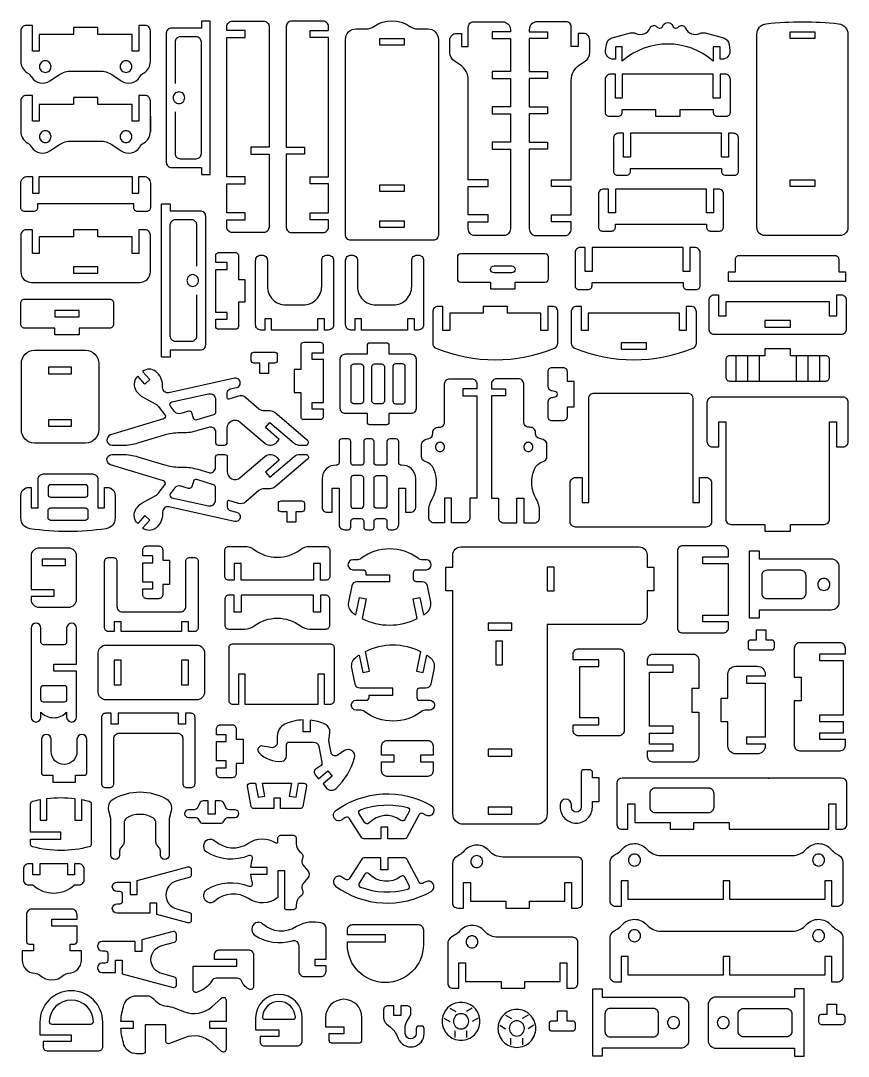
# Model space of a CAD drawing. Extents: x 414 to 1139, y -590 to 317.
import ezdxf

# ---------------------------------------------------------------- set-up
doc = ezdxf.new("R2010")
doc.units = 0
doc.header["$MEASUREMENT"] = 0
doc.layers.get('DEFPOINTS').update_dxf_attribs({"color": 1, "linetype": 'CONTINUOUS'})
doc.layers.add('KONTUR', color=20, linetype='CONTINUOUS')

msp = doc.modelspace()

# ---------------------------------------------------------------- linework, layer by layer
at = {"layer": 'DEFPOINTS'}
msp.add_lwpolyline([(423.18, 87.72), (518.16, 87.72, 0.414214), (527.39, 96.95), (527.39, 129.12, 0.414214), (522.78, 133.74), (517.32, 133.74), (517.32, 113.03), (511.32, 113.03), (511.32, 127.74), (481.33, 127.74), (481.33, 133.74), (460.01, 133.74), (460.01, 127.74), (430.01, 127.74), (430.01, 113.03), (424.01, 113.03), (424.01, 133.74), (418.56, 133.74, 0.414214), (413.94, 129.12), (413.94, 96.95, 0.414214)], format="xyb", close=True, dxfattribs=at)
at = {"layer": 'KONTUR'}
for points in [[(493.53, 269.77), (501.9, 264.2, 0.422185), (518.07, 267.67, -0.11659), (521.85, 271.39, 0.261966), (527.39, 281.25), (527.39, 308.21, 0.414214), (522.78, 312.82), (517.32, 312.82), (517.32, 290.26), (511.32, 290.26), (511.32, 304.97), (481.33, 304.97), (481.33, 310.97), (460.01, 310.97), (460.01, 304.97), (430.01, 304.97), (430.01, 290.26), (424.01, 290.26), (424.01, 312.82), (418.56, 312.82, 0.414214), (413.94, 308.21), (413.94, 281.25, 0.261966), (419.49, 271.39, -0.11659), (423.27, 267.67, 0.422185), (439.44, 264.2), (447.81, 269.77, -0.147995), (458.05, 272.87), (483.29, 272.87, -0.147995)], [(541.27, 305.93), (541.27, 193, 0.414214), (545.89, 188.38), (572.05, 188.38), (572.05, 182.38), (579.75, 182.38), (579.75, 316.55), (572.05, 316.55), (572.05, 310.55), (545.89, 310.55, 0.414214)], [(594.34, 180.09), (594.34, 302.26), (610.39, 302.26), (610.39, 308.26), (594.34, 308.26), (594.34, 311.97, -0.414214), (598.95, 316.59), (626.72, 316.59, -0.414214), (631.33, 311.97), (631.33, 206.19), (615.28, 206.19), (615.28, 200.19), (631.33, 200.19), (631.33, 136.05, -0.414214), (626.72, 131.44), (598.95, 131.44, -0.414214), (594.34, 136.05), (594.34, 142.56), (610.39, 142.56), (610.39, 148.56), (594.34, 148.56), (594.34, 174.09), (610.39, 174.09), (610.39, 180.09)], [(683.39, 180.09), (683.39, 302.26), (667.34, 302.26), (667.34, 308.26), (683.39, 308.26), (683.39, 311.97, 0.414214), (678.78, 316.59), (651.01, 316.59, 0.414214), (646.39, 311.97), (646.39, 206.19), (662.44, 206.19), (662.44, 200.19), (646.39, 200.19), (646.39, 136.05, 0.414214), (651.01, 131.44), (678.78, 131.44, 0.414214), (683.39, 136.05), (683.39, 142.56), (667.34, 142.56), (667.34, 148.56), (683.39, 148.56), (683.39, 174.09), (667.34, 174.09), (667.34, 180.09)], [(702.92, 124.67, -0.414214), (698.3, 129.28), (698.3, 300.59, -0.414214), (707.53, 309.82), (716.51, 309.82, 0.155074), (723.17, 311.93, -0.31779), (754.74, 311.93, 0.155074), (761.4, 309.82), (770.38, 309.82, -0.414214), (779.61, 300.59), (779.61, 129.28, -0.414214), (775, 124.67)], [(799.85, 305.83), (799.85, 294.48), (805.85, 294.48), (805.85, 311.43, -0.414214), (810.46, 316.04), (835.74, 316.04, -0.414214), (842.66, 309.12), (842.66, 307.25), (826.84, 307.25), (826.84, 301.25), (842.66, 301.25), (842.66, 272.41), (826.84, 272.41), (826.84, 266.41), (842.66, 266.41), (842.66, 241.49), (826.84, 241.49), (826.84, 235.49), (842.66, 235.49), (842.66, 210.58), (826.84, 210.58), (826.84, 204.58), (842.66, 204.58), (842.66, 134.57, -0.414214), (836.9, 128.8), (811.62, 128.8, -0.414214), (805.85, 134.57), (805.85, 140.88), (823.18, 140.88), (823.18, 146.88), (805.85, 146.88), (805.85, 171.7), (823.18, 171.7), (823.18, 177.7), (805.85, 177.7), (805.85, 264.79, 0.252072), (798.59, 278.28), (793.81, 281.43, -0.252072), (789.66, 289.14), (789.66, 300.06, -0.414214), (795.43, 305.83)], [(902.04, 305.83), (902.04, 294.48), (896.04, 294.48), (896.04, 311.43, 0.414214), (891.43, 316.04), (866.15, 316.04, 0.414214), (859.23, 309.12), (859.23, 307.25), (875.06, 307.25), (875.06, 301.25), (859.23, 301.25), (859.23, 272.41), (875.06, 272.41), (875.06, 266.41), (859.23, 266.41), (859.23, 241.49), (875.06, 241.49), (875.06, 235.49), (859.23, 235.49), (859.23, 210.58), (875.06, 210.58), (875.06, 204.58), (859.23, 204.58), (859.23, 134.57, 0.414214), (865, 128.8), (890.27, 128.8, 0.414214), (896.04, 134.57), (896.04, 140.88), (878.71, 140.88), (878.71, 146.88), (896.04, 146.88), (896.04, 171.7), (878.71, 171.7), (878.71, 177.7), (896.04, 177.7), (896.04, 264.79, -0.252072), (903.3, 278.28), (908.08, 281.43, 0.252072), (912.23, 289.14), (912.23, 300.06, 0.414214), (906.46, 305.83)], [(976.23, 312.37, -0.687577), (984.85, 312.37, 0.578369), (990, 311.56, -0.567962), (995.88, 310.72, 0.425793), (1008.58, 305.83, -0.176453), (1013.3, 306.24), (1029.23, 301.97, -0.304748), (1034.31, 296.15), (1034.96, 290.96, -0.451549), (1028.09, 283.17), (1026.42, 283.17), (1026.42, 294.07), (1020.42, 294.07), (1020.42, 281.58, 0.37485), (940.66, 281.58), (940.66, 294.07), (934.66, 294.07), (934.66, 283.17), (932.98, 283.17, -0.451549), (926.11, 290.96), (926.77, 296.15, -0.304748), (931.85, 301.97), (947.78, 306.24, -0.176453), (952.5, 305.83, 0.425793), (965.19, 310.72, -0.567962), (971.08, 311.56, 0.578369)], [(1065.53, 128.8, -0.414214), (1058.61, 135.72), (1058.61, 305.12, -0.382343), (1066.83, 314.3, -0.055069), (1130.15, 314.3, -0.382343), (1138.37, 305.12), (1138.37, 135.72, -0.414214), (1131.45, 128.8)], [(435.31, 281.89, 0.414214), (430.19, 276.77, 0.414214), (435.31, 271.66, 0.414214), (440.43, 276.77, 0.414214)], [(506.03, 281.89, 0.414214), (500.91, 276.77, 0.414214), (506.03, 271.66, 0.414214), (511.14, 276.77, 0.414214)], [(934.66, 249.15), (934.66, 270.14), (930.34, 270.14, 0.414214), (925.72, 265.52), (925.72, 236.79, 0.414214), (929.18, 233.32), (937.2, 233.32, 0.414214), (940.66, 236.79), (940.66, 239.32), (969.82, 239.32), (969.82, 233.32), (991.25, 233.32), (991.25, 239.32), (1020.42, 239.32), (1020.42, 236.79, 0.414214), (1023.88, 233.32), (1031.89, 233.32, 0.414214), (1035.35, 236.79), (1035.35, 265.52, 0.414214), (1030.74, 270.14), (1026.42, 270.14), (1026.42, 249.15), (1020.42, 249.15), (1020.42, 270.14), (940.66, 270.14), (940.66, 249.15)], [(552.39, 254.58, 0.414214), (547.27, 249.46, 0.414214), (552.39, 244.35, 0.414214), (557.5, 249.46, 0.414214)], [(493.53, 208.43), (501.9, 202.85, 0.422185), (518.07, 206.32, -0.11659), (521.85, 210.05, 0.261966), (527.39, 219.91), (527.39, 246.86, 0.414214), (522.78, 251.47), (517.32, 251.47), (517.32, 228.91), (511.32, 228.91), (511.32, 243.62), (481.33, 243.62), (481.33, 249.62), (460.01, 249.62), (460.01, 243.62), (430.01, 243.62), (430.01, 228.91), (424.01, 228.91), (424.01, 251.47), (418.56, 251.47, 0.414214), (413.94, 246.86), (413.94, 219.91, 0.261966), (419.49, 210.05, -0.11659), (423.27, 206.32, 0.422185), (439.44, 202.85), (447.81, 208.43, -0.147995), (458.05, 211.52), (483.29, 211.52, -0.147995)], [(435.31, 220.54, 0.414214), (430.19, 215.42, 0.414214), (435.31, 210.31, 0.414214), (440.43, 215.42, 0.414214)], [(506.03, 220.54, 0.414214), (500.91, 215.42, 0.414214), (506.03, 210.31, 0.414214), (511.14, 215.42, 0.414214)], [(941.84, 197.39), (941.84, 218.38), (937.52, 218.38, 0.414214), (932.9, 213.76), (932.9, 185.02, 0.414214), (936.36, 181.56), (944.38, 181.56, 0.414214), (947.84, 185.02), (947.84, 187.56), (1027.59, 187.56), (1027.59, 185.02, 0.414214), (1031.06, 181.56), (1039.07, 181.56, 0.414214), (1042.53, 185.02), (1042.53, 213.76, 0.414214), (1037.91, 218.38), (1033.59, 218.38), (1033.59, 197.39), (1027.59, 197.39), (1027.59, 218.38), (947.84, 218.38), (947.84, 197.39)], [(425.06, 149.83), (417.41, 149.83, -0.414214), (413.94, 153.29), (413.94, 174.74, -0.414214), (419.71, 180.51), (424.01, 180.51), (424.01, 165.81), (430.01, 165.81), (430.01, 180.51), (511.32, 180.51), (511.32, 165.81), (517.32, 165.81), (517.32, 180.51), (521.63, 180.51, -0.414214), (527.39, 174.74), (527.39, 153.29, -0.414214), (523.93, 149.83), (516.28, 149.83, -0.414214), (512.82, 153.29), (512.82, 156.46), (428.52, 156.46), (428.52, 153.29, -0.414214)], [(928.74, 148.53), (928.74, 169.51), (924.42, 169.51, 0.414214), (919.81, 164.9), (919.81, 136.16, 0.414214), (923.27, 132.7), (931.28, 132.7, 0.414214), (934.74, 136.16), (934.74, 138.7), (1014.5, 138.7), (1014.5, 136.16, 0.414214), (1017.96, 132.7), (1025.97, 132.7, 0.414214), (1029.44, 136.16), (1029.44, 164.9, 0.414214), (1024.82, 169.51), (1020.5, 169.51), (1020.5, 148.53), (1014.5, 148.53), (1014.5, 169.51), (934.74, 169.51), (934.74, 148.53)], [(575.59, 145.87), (575.59, 32.94, -0.414214), (570.98, 28.32), (544.81, 28.32), (544.81, 22.32), (537.11, 22.32), (537.11, 156.49), (544.81, 156.49), (544.81, 150.49), (570.98, 150.49, -0.414214)], [(908.23, 97.34), (908.23, 118.33), (903.91, 118.33, 0.414214), (899.29, 113.71), (899.29, 84.97, 0.414214), (902.76, 81.51), (910.77, 81.51, 0.414214), (914.23, 84.97), (914.23, 87.51), (993.99, 87.51), (993.99, 84.97, 0.414214), (997.45, 81.51), (1005.46, 81.51, 0.414214), (1008.92, 84.97), (1008.92, 113.71, 0.414214), (1004.31, 118.33), (999.99, 118.33), (999.99, 97.34), (993.99, 97.34), (993.99, 118.33), (914.23, 118.33), (914.23, 97.34)], [(584.62, 99.07), (594.53, 99.07), (594.53, 105.07), (584.62, 105.07), (584.62, 111.56, -0.414214), (586.93, 113.87), (602.13, 113.87, -0.414214), (604.44, 111.56), (604.44, 90.28), (610.15, 90.28), (610.15, 70.3), (604.44, 70.3), (604.44, 49.02, -0.414214), (602.13, 46.71), (586.93, 46.71, -0.414214), (584.62, 49.02), (584.62, 55.52), (594.53, 55.52), (594.53, 61.52), (584.62, 61.52)], [(619.52, 107.02, -0.414214), (624.14, 111.64), (625.28, 111.64, -0.414214), (629.9, 107.02), (629.9, 84.23, 0.414214), (646.05, 68.08), (661.3, 68.08, 0.414214), (677.46, 84.23), (677.46, 107.02, -0.414214), (682.07, 111.64), (683.22, 111.64, -0.414214), (687.83, 107.02), (687.83, 50.63, -0.414214), (683.22, 46.01), (679.85, 46.01), (679.85, 55.92), (673.85, 55.92), (673.85, 46.01), (633.5, 46.01), (633.5, 55.92), (627.5, 55.92), (627.5, 46.01), (624.14, 46.01, -0.414214), (619.52, 50.63)], [(698.37, 107.02, -0.414214), (702.98, 111.64), (704.13, 111.64, -0.414214), (708.74, 107.02), (708.74, 84.23, 0.414214), (724.9, 68.08), (740.15, 68.08, 0.414214), (756.3, 84.23), (756.3, 107.02, -0.414214), (760.92, 111.64), (762.06, 111.64, -0.414214), (766.68, 107.02), (766.68, 50.63, -0.414214), (762.06, 46.01), (758.7, 46.01), (758.7, 55.92), (752.7, 55.92), (752.7, 46.01), (712.35, 46.01), (712.35, 55.92), (706.35, 55.92), (706.35, 46.01), (702.98, 46.01, -0.414214), (698.37, 50.63)], [(796.23, 90.74, 0.414214), (799, 87.97), (825.4, 87.97), (825.4, 81.97), (846.82, 81.97), (846.82, 87.97), (873.22, 87.97, 0.414214), (875.99, 90.74), (875.99, 110.02, 0.414214), (873.22, 112.79), (799, 112.79, 0.414214), (796.23, 110.02)], [(1039.55, 96.58), (1033.55, 96.58), (1033.55, 88.96), (1136.53, 88.96), (1136.53, 96.58), (1130.53, 96.58), (1130.53, 107.67, 0.414214), (1127.07, 111.13), (1043.02, 111.13, 0.414214), (1039.55, 107.67)], [(828.4, 102.12), (843.82, 102.12, -1), (843.82, 96.12), (828.4, 96.12, -1)], [(564.48, 94.52, 0.414214), (559.36, 89.41, 0.414214), (564.48, 84.29, 0.414214), (569.59, 89.41, 0.414214)], [(465.12, 41.96), (443.81, 41.96), (443.81, 47.67), (417.27, 47.67, -0.414214), (413.81, 51.14), (413.81, 69.6, -0.414214), (417.27, 73.06), (491.66, 73.06, -0.414214), (495.12, 69.6), (495.12, 51.14, -0.414214), (491.66, 47.67), (465.12, 47.67)], [(1021.04, 42.41), (1132.57, 42.41, 0.414214), (1137.19, 47.03), (1137.19, 71.97, 0.414214), (1132.57, 76.58), (1128.29, 76.58), (1128.29, 58.27), (1122.29, 58.27), (1122.29, 70.58), (1031.32, 70.58), (1031.32, 58.27), (1025.32, 58.27), (1025.32, 76.58), (1021.04, 76.58, 0.414214), (1016.42, 71.97), (1016.42, 47.03, 0.414214)], [(840.18, 60.68), (840.18, 66.68), (818.76, 66.68), (818.76, 60.68), (789.59, 60.68), (789.59, 45.69), (783.59, 45.69), (783.59, 66.68), (779.27, 66.68, 0.414214), (774.66, 62.06), (774.66, 34.38, 0.305092), (777.53, 30.1, 0.195594), (881.41, 30.1, 0.305092), (884.29, 34.38), (884.29, 62.06, 0.414214), (879.67, 66.68), (875.35, 66.68), (875.35, 45.69), (869.35, 45.69), (869.35, 60.68)], [(898.85, 30.1, 0.195594), (1002.72, 30.1, 0.305092), (1005.6, 34.38), (1005.6, 62.06, 0.414214), (1000.98, 66.68), (996.67, 66.68), (996.67, 45.69), (990.67, 45.69), (990.67, 60.68), (910.91, 60.68), (910.91, 45.69), (904.91, 45.69), (904.91, 66.68), (900.59, 66.68, 0.414214), (895.97, 62.06), (895.97, 34.38, 0.305092)], [(470.59, 28.25, -0.414214), (482.13, 16.71), (482.13, -41.46, -0.414214), (470.59, -53), (425.95, -53, -0.414214), (414.42, -41.46), (414.42, 16.71, -0.414214), (425.95, 28.25)], [(678.86, 20.18), (668.95, 20.18), (668.95, 26.18), (678.86, 26.18), (678.86, 32.67, 0.414214), (676.55, 34.98), (661.35, 34.98, 0.414214), (659.04, 32.67), (659.04, 11.39), (653.33, 11.39), (653.33, -8.59), (659.04, -8.59), (659.04, -29.87, 0.414214), (661.35, -32.18), (676.55, -32.18, 0.414214), (678.86, -29.87), (678.86, -23.37), (668.95, -23.37), (668.95, -17.37), (678.86, -17.37)], [(719.73, -37.01, -0.414214), (717.43, -34.71), (717.43, -27.19), (698.29, -27.19, -0.414214), (693.68, -22.57), (693.68, 20.42, -0.414214), (698.29, 25.04), (717.43, 25.04), (717.43, 32.55, -0.414214), (719.73, 34.86), (734.04, 34.86, -0.414214), (736.35, 32.55), (736.35, 25.04), (755.48, 25.04, -0.414214), (760.1, 20.42), (760.1, -22.57, -0.414214), (755.48, -27.19), (736.35, -27.19), (736.35, -34.71, -0.414214), (734.04, -37.01)], [(1118.83, 1.34, 0.414214), (1122.29, 4.8), (1122.29, 20.05, 0.414214), (1118.83, 23.51), (1087.93, 23.51), (1087.93, 29.51), (1065.67, 29.51), (1065.67, 23.51), (1034.78, 23.51, 0.414214), (1031.32, 20.05), (1031.32, 4.8, 0.414214), (1034.78, 1.34)], [(630.97, 17.04), (630.97, 7.84), (623.28, 7.84), (623.28, 17.04), (618.01, 17.04, -0.414214), (615.7, 19.35), (615.7, 24.31, -0.414214), (618.01, 26.62), (636.25, 26.62, -0.414214), (638.56, 24.31), (638.56, 19.35, -0.414214), (636.25, 17.04)], [(538.04, -2.77, 0.224783), (532.11, 9.82, 0.332024), (520.6, 9.82), (526.96, 2.6), (522.46, -1.36), (516.31, 5.61, 0.318462), (514, -5.54, 0.133666), (519.38, -11.87), (531.6, -18.61, -0.10459), (535.21, -21.73), (540.09, -28.14, -0.522753), (538.92, -31.74), (492.58, -45.78, 0.862777), (493.92, -54.81), (503.1, -54.81, 0.073666), (516.48, -52.83), (539.76, -45.78, -0.073666), (553.14, -43.79), (555.67, -43.79, 0.073666), (569.05, -41.81), (578.48, -38.96, -0.503235), (584.43, -43.37), (584.43, -52.5, 0.414214), (586.74, -54.81), (592.37, -54.81, 0.414214), (594.67, -52.5), (594.67, -39.8, -0.640772), (606.1, -34.55), (627.66, -53.03, 0.414214), (638.12, -52.22), (640.23, -49.75), (628.14, -39.39), (632.05, -34.84), (653.41, -53.15, 0.179039), (657.91, -54.81), (663.49, -54.81, 0.696297), (664.99, -50.75), (636.69, -26.49, 0.179039), (632.18, -24.82), (626.98, -24.82, -0.179039), (622.48, -23.16), (610.94, -13.27, 0.256082), (604.43, -11.9), (596.16, -14.4, -0.503235), (594.67, -13.3), (594.67, -8.99, -0.35181), (597.39, -5.61), (602.84, -4.41, 1), (601.02, 3.81), (543.65, -8.88, -0.479498), (538.04, -4.38)], [(703.13, 14.03, -0.414214), (705.44, 16.34), (711.68, 16.34, -0.414214), (713.99, 14.03), (713.99, -16.18, -0.414214), (711.68, -18.49), (705.44, -18.49, -0.414214), (703.13, -16.18)], [(721.46, -16.18), (721.46, 14.03, -0.414214), (723.76, 16.34), (730.01, 16.34, -0.414214), (732.32, 14.03), (732.32, -16.18, -0.414214), (730.01, -18.49), (723.76, -18.49, -0.414214)], [(750.65, 14.03, 0.414214), (748.34, 16.34), (742.09, 16.34, 0.414214), (739.78, 14.03), (739.78, -16.18, 0.414214), (742.09, -18.49), (748.34, -18.49, 0.414214), (750.65, -16.18)], [(880.04, -13.15, 0.414214), (875.43, -17.76), (875.43, -29.78, 0.414214), (878.89, -33.24), (889.14, -33.24, 0.414214), (892.61, -29.78), (892.61, -21.28), (898.61, -21.28), (898.61, 0.98), (892.61, 0.98), (892.61, 9.48, 0.414214), (889.14, 12.94), (878.89, 12.94, 0.414214), (875.43, 9.48), (875.43, -2.53, 0.414214), (880.04, -7.15), (880.57, -7.15, -1), (880.57, -13.15)], [(764.75, -54.43, -0.339454), (768.17, -49.97), (771.4, -49.1, 0.339454), (774.82, -44.64), (774.82, -43.74, -0.414214), (779.44, -39.13), (780.5, -39.13, 0.414214), (785.12, -34.51), (785.12, -1.2, -0.414214), (789.73, 3.41), (808.67, 3.41, -0.414214), (813.29, -1.2), (813.29, -5.48), (800.97, -5.48), (800.97, -11.48), (813.29, -11.48), (813.29, -101.22), (807.29, -101.22), (807.29, -118.22, -0.414214), (802.67, -122.83), (791.12, -122.83), (791.12, -101.22), (785.12, -101.22), (785.12, -122.83), (775.78, -122.83, -0.414214), (771.16, -118.22), (771.16, -113.29, -0.129433), (774.16, -101.93, 0.231132), (775.73, -75.93, 0.231026), (768.14, -69.24, -0.33747), (764.75, -64.79)], [(874.72, -54.43, 0.339454), (871.3, -49.97), (868.07, -49.1, -0.339454), (864.64, -44.64), (864.64, -43.74, 0.414214), (860.03, -39.13), (858.97, -39.13, -0.414214), (854.35, -34.51), (854.35, -1.2, 0.414214), (849.74, 3.41), (830.8, 3.41, 0.414214), (826.18, -1.2), (826.18, -5.48), (838.5, -5.48), (838.5, -11.48), (826.18, -11.48), (826.18, -101.22), (832.18, -101.22), (832.18, -118.22, 0.414214), (836.8, -122.83), (848.35, -122.83), (848.35, -101.22), (854.35, -101.22), (854.35, -122.83), (863.69, -122.83, 0.414214), (868.31, -118.22), (868.31, -113.29, 0.129433), (865.31, -101.93, -0.231132), (863.74, -75.93, -0.231026), (871.33, -69.24, 0.33747), (874.72, -64.79)], [(546.24, -16.92), (578.26, -9.84, -0.479498), (584.43, -14.8), (584.43, -26.08, -0.330464), (582.79, -28.29), (568.02, -32.77, -0.414214), (565.14, -31.23), (563.75, -26.63, 0.414214), (560.87, -25.09), (554.06, -27.16, -0.313411), (548.55, -25.37), (544.9, -20.57, -0.547347)], [(1018.81, -87.76), (1018.81, -121.93, -0.414214), (1014.2, -126.55), (899.67, -126.55, -0.414214), (895.05, -121.93), (895.05, -87.76, -0.414214), (899.67, -83.14), (905.45, -83.14), (905.45, -104.94), (911.45, -104.94), (911.45, -13.81, -0.414214), (916.06, -9.2), (997.8, -9.2, -0.414214), (1002.42, -13.81), (1002.42, -104.94), (1008.42, -104.94), (1008.42, -83.14), (1014.2, -83.14, -0.414214)], [(1087.89, -130.17), (1087.89, -124.17), (1117.63, -124.17, 0.414214), (1122.25, -119.56), (1122.25, -34.43), (1128.25, -34.43), (1128.25, -56.23), (1134.02, -56.23, 0.414214), (1138.64, -51.61), (1138.64, -17.44, 0.414214), (1134.02, -12.82), (1019.5, -12.82, 0.414214), (1014.88, -17.44), (1014.88, -51.61, 0.414214), (1019.5, -56.23), (1025.27, -56.23), (1025.27, -34.43), (1031.27, -34.43), (1031.27, -119.56, 0.414214), (1035.89, -124.17), (1065.63, -124.17), (1065.63, -130.17)], [(705.26, -72.42, -0.414214), (702.95, -70.11), (702.95, -51.71, 0.414214), (700.64, -49.41), (694.97, -49.41, 0.414214), (692.66, -51.71), (692.66, -70.15, -0.437062), (690.17, -72.45, 0.437062), (677.74, -83.96), (677.74, -108.99, 0.414214), (682.36, -113.6), (686.66, -113.6), (686.66, -92.43), (692.66, -92.43), (692.66, -124.27, 0.414214), (697.27, -128.89), (700.64, -128.89, 0.414214), (702.95, -126.58), (702.95, -121.48, -0.414214), (705.26, -119.17), (711.91, -119.17, -0.414214), (714.22, -121.48), (714.22, -126.58, 0.414214), (716.53, -128.89), (721.02, -128.89, 0.414214), (723.33, -126.58), (723.33, -121.48, -0.414214), (725.63, -119.17), (732.29, -119.17, -0.414214), (734.59, -121.48), (734.59, -126.58, 0.414214), (736.9, -128.89), (740.27, -128.89, 0.414214), (744.89, -124.27), (744.89, -92.43), (750.89, -92.43), (750.89, -113.6), (755.19, -113.6, 0.414214), (759.8, -108.99), (759.8, -83.96, 0.437062), (747.37, -72.45, -0.437062), (744.89, -70.15), (744.89, -51.71, 0.414214), (742.58, -49.41), (736.9, -49.41, 0.414214), (734.59, -51.71), (734.59, -70.11, -0.414214), (732.29, -72.42), (725.63, -72.42, -0.414214), (723.33, -70.11), (723.33, -51.71, 0.414214), (721.02, -49.41), (716.53, -49.41, 0.414214), (714.22, -51.71), (714.22, -70.11, -0.414214), (711.91, -72.42)], [(781.1, -52.32, 0.414214), (777.07, -56.34, 0.414214), (781.1, -60.36, 0.414214), (785.12, -56.34, 0.414214)], [(858.37, -52.32, 0.414214), (854.35, -56.34, 0.414214), (858.37, -60.36, 0.414214), (862.4, -56.34, 0.414214)], [(538.04, -115.02, -0.224783), (532.11, -127.61, -0.332024), (520.6, -127.61), (526.96, -120.39), (522.46, -116.43), (516.31, -123.4, -0.318462), (514, -112.25, -0.133666), (519.38, -105.92), (531.6, -99.18, 0.10459), (535.21, -96.06), (540.09, -89.65, 0.522753), (538.92, -86.05), (492.58, -72.01, -0.862777), (493.92, -62.98), (503.1, -62.98, -0.073666), (516.48, -64.96), (539.76, -72.01, 0.073666), (553.14, -74), (555.67, -74, -0.073666), (569.05, -75.98), (578.48, -78.83, 0.503235), (584.43, -74.42), (584.43, -65.29, -0.414214), (586.74, -62.98), (592.37, -62.98, -0.414214), (594.67, -65.29), (594.67, -77.99, 0.640772), (606.1, -83.24), (627.66, -64.76, -0.414214), (638.12, -65.57), (640.23, -68.04), (628.14, -78.4), (632.05, -82.95), (653.41, -64.64, -0.179039), (657.91, -62.98), (663.49, -62.98, -0.696297), (664.99, -67.04), (636.69, -91.3, -0.179039), (632.18, -92.97), (626.98, -92.97, 0.179039), (622.48, -94.63), (610.94, -104.52, -0.256082), (604.43, -105.89), (596.16, -103.39, 0.503235), (594.67, -104.49), (594.67, -108.8, 0.35181), (597.39, -112.18), (602.84, -113.38, -1), (601.02, -121.6), (543.65, -108.91, 0.479498), (538.04, -113.42)], [(429.1, -109.81), (429.1, -84.67, -0.414214), (433.72, -80.05), (476.72, -80.05, -0.414214), (481.33, -84.67), (481.33, -109.81), (487.33, -109.81), (487.33, -91.81), (489.51, -91.81, -0.414214), (496.43, -98.73), (496.43, -118.89, -0.371951), (488.55, -128.03, -0.073339), (421.89, -128.03, -0.371951), (414, -118.89), (414, -98.73, -0.414214), (420.93, -91.81), (423.1, -91.81), (423.1, -109.81)], [(702.95, -107.76, 0.414214), (705.26, -110.06), (711.91, -110.06, 0.414214), (714.22, -107.76), (714.22, -83.83, 0.414214), (711.91, -81.52), (705.26, -81.52, 0.414214), (702.95, -83.83)], [(732.29, -81.52, -0.414214), (734.59, -83.83), (734.59, -107.76, -0.414214), (732.29, -110.06), (725.63, -110.06, -0.414214), (723.33, -107.76), (723.33, -83.83, -0.414214), (725.63, -81.52)], [(440.11, -89.5, 0.414214), (437.8, -91.81), (437.8, -98.06, 0.414214), (440.11, -100.36), (470.33, -100.36, 0.414214), (472.64, -98.06), (472.64, -91.81, 0.414214), (470.33, -89.5)], [(546.24, -100.87), (578.26, -107.95, 0.479498), (584.43, -102.99), (584.43, -91.71, 0.330464), (582.79, -89.5), (568.02, -85.02, 0.414214), (565.14, -86.56), (563.75, -91.16, -0.414214), (560.87, -92.7), (554.06, -90.63, 0.313411), (548.55, -92.42), (544.9, -97.22, 0.547347)], [(654.78, -113.17), (654.78, -122.37), (647.08, -122.37), (647.08, -113.17), (641.81, -113.17, -0.414214), (639.5, -110.86), (639.5, -105.89, -0.414214), (641.81, -103.58), (660.05, -103.58, -0.414214), (662.36, -105.89), (662.36, -110.86, -0.414214), (660.05, -113.17)], [(470.33, -120.67), (440.11, -120.67, -0.414214), (437.8, -118.37), (437.8, -112.12, -0.414214), (440.11, -109.81), (470.33, -109.81, -0.414214), (472.64, -112.12), (472.64, -118.37, -0.414214)], [(429.8, -196.8), (455.77, -196.8, 0.414214), (462.69, -189.88), (462.69, -151.91, 0.414214), (455.77, -144.99), (429.8, -144.99, 0.414214), (422.87, -151.91), (422.87, -181.35), (442.78, -181.35), (442.78, -187.35), (422.87, -187.35), (422.87, -189.88, 0.414214)], [(529.51, -174.69), (520.83, -174.69), (520.83, -157.77), (529.51, -157.77), (529.51, -151.77), (520.83, -151.77), (520.83, -146.58, -0.414214), (524.29, -143.12), (534.72, -143.12, -0.414214), (538.18, -146.58), (538.18, -155.54), (544.18, -155.54), (544.18, -176.91), (538.18, -176.91), (538.18, -185.87, -0.414214), (534.72, -189.33), (524.29, -189.33, -0.414214), (520.83, -185.87), (520.83, -180.69), (529.51, -180.69)], [(596.01, -143.52), (610.05, -143.52, -0.16263), (618.37, -146.3, 0.334097), (658.72, -146.3, -0.16263), (667.04, -143.52), (681.08, -143.52, -0.414214), (684.54, -146.98), (684.54, -169.69, -0.414214), (681.08, -173.15), (676.28, -173.15), (676.28, -158.33), (670.28, -158.33), (670.28, -173.15), (606.8, -173.15), (606.8, -158.33), (600.8, -158.33), (600.8, -173.15), (596.01, -173.15, -0.414214), (592.54, -169.69), (592.54, -146.98, -0.414214)], [(874.91, -377.67, -0.414214), (865.68, -386.9), (801.5, -386.9, -0.414214), (792.27, -377.67), (792.27, -182.32), (786.27, -182.32), (786.27, -161.58), (792.27, -161.58), (792.27, -150.85, -0.414214), (799.19, -143.93), (955.51, -143.93, -0.414214), (962.44, -150.85), (962.44, -161.58), (968.44, -161.58), (968.44, -182.32), (962.44, -182.32), (962.44, -205.05, -0.414214), (955.51, -211.98), (874.91, -211.98)], [(1027.68, -203.62), (1033.68, -203.62), (1033.68, -158.75), (1027.68, -158.75), (1011.33, -158.75), (1011.33, -152.75), (1033.68, -152.75), (1033.68, -147.65, 0.414214), (1029.07, -143.04), (993.59, -143.04, 0.414214), (988.98, -147.65), (988.98, -214.72, 0.414214), (993.59, -219.33), (1029.07, -219.33, 0.414214), (1033.68, -214.72), (1033.68, -209.62), (1011.33, -209.62), (1011.33, -203.62)], [(490.75, -218.15, -0.414214), (487.29, -214.69), (487.29, -156.63, -0.414214), (490.75, -153.17), (494.6, -153.17, -0.414214), (498.06, -156.63), (498.06, -196.19, 0.414214), (502.68, -200.8), (553.84, -200.8, 0.414214), (558.45, -196.19), (558.45, -156.63, -0.414214), (561.91, -153.17), (565.76, -153.17, -0.414214), (569.22, -156.63), (569.22, -214.69, -0.414214), (565.76, -218.15), (560.78, -218.15), (560.78, -209.48), (554.78, -209.48), (554.78, -218.15), (501.73, -218.15), (501.73, -209.48), (495.73, -209.48), (495.73, -218.15)], [(761.02, -206.69), (757.53, -189.39), (763.41, -188.2), (766.5, -203.51, 0.016944), (769.46, -201.4, 0.286808), (772.9, -192.24), (770.06, -178.16, 0.357001), (765.54, -174.46), (760.12, -174.46, -0.414214), (757.81, -172.15), (757.81, -166.22, -0.414214), (760.12, -163.91), (769.08, -163.91, 1), (769.08, -155.31), (765.96, -155.31, -0.161246), (761.83, -153.94, 0.331101), (711.97, -153.94, -0.161246), (707.84, -155.31), (704.72, -155.31, 1), (704.72, -163.91), (713.68, -163.91, -0.414214), (715.99, -166.22), (715.99, -168.46), (736.9, -168.46), (736.9, -174.46), (708.26, -174.46, 0.357001), (703.74, -178.16), (700.9, -192.24, 0.286808), (704.34, -201.4, 0.016944), (707.3, -203.51), (710.39, -188.2), (716.27, -189.39), (712.77, -206.69, 0.237707)], [(1123.56, -199.25), (1060.45, -199.25), (1060.45, -206.3), (1052.19, -206.3), (1052.19, -147.33), (1060.45, -147.33), (1060.45, -154.38), (1123.56, -154.38, -0.414214), (1130.48, -161.31), (1130.48, -192.33, -0.414214)], [(1101.66, -184.59), (1101.66, -169.04, 0.414214), (1097.04, -164.43), (1067.46, -164.43, 0.414214), (1062.85, -169.04), (1062.85, -184.59, 0.414214), (1067.46, -189.2), (1097.04, -189.2, 0.414214)], [(1117.24, -171.58, 0.414214), (1112, -176.82, 0.414214), (1117.24, -182.05, 0.414214), (1122.48, -176.82, 0.414214)], [(596.01, -215.9), (610.05, -215.9, 0.16263), (618.37, -213.12, -0.334097), (658.72, -213.12, 0.16263), (667.04, -215.9), (681.08, -215.9, 0.414214), (684.54, -212.44), (684.54, -189.74, 0.414214), (681.08, -186.27), (676.28, -186.27), (676.28, -201.09), (670.28, -201.09), (670.28, -186.27), (606.8, -186.27), (606.8, -201.09), (600.8, -201.09), (600.8, -186.27), (596.01, -186.27, 0.414214), (592.54, -189.74), (592.54, -212.44, 0.414214)], [(454.05, -215.1), (454.05, -227.3, -0.414214), (451.74, -229.6), (433.83, -229.6, -0.414214), (431.52, -227.3), (431.52, -215.1, 1), (422.87, -215.1), (422.87, -292.99, 1), (431.52, -292.99), (431.52, -288.67, 0.435619), (454.05, -288.67), (454.05, -292.99, 1), (462.69, -292.99), (462.69, -252.65), (442.78, -252.65), (442.78, -246.65), (462.69, -246.65), (462.69, -215.1, 1)], [(1053.43, -225.22), (1058.25, -225.22), (1058.25, -216.43), (1066.51, -216.43), (1066.51, -225.22), (1071.33, -225.22, -0.414214), (1073.64, -227.53), (1073.64, -232.1, -0.414214), (1071.33, -234.41), (1053.43, -234.41, -0.414214), (1051.12, -232.1), (1051.12, -227.53, -0.414214)], [(481.68, -236.83, -0.414214), (488.61, -229.91), (567.9, -229.91, -0.414214), (574.83, -236.83), (574.83, -271.04, -0.414214), (567.9, -277.97), (488.61, -277.97, -0.414214), (481.68, -271.04)], [(604.51, -255.34), (604.51, -281.93), (599.72, -281.93, -0.414214), (596.26, -278.47), (596.26, -232.21, -0.414214), (599.72, -228.75), (684.79, -228.75, -0.414214), (688.25, -232.21), (688.25, -278.47, -0.414214), (684.79, -281.93), (680, -281.93), (680, -255.34), (674, -255.34), (674, -281.93), (610.51, -281.93), (610.51, -255.34)], [(763.96, -235.49), (760.47, -252.79), (766.35, -253.98), (769.44, -238.67, -0.016944), (772.4, -240.78, -0.286808), (775.84, -249.94), (773, -264.02, -0.357001), (768.47, -267.72), (763.05, -267.72, 0.414214), (760.75, -270.03), (760.75, -275.96, 0.414214), (763.05, -278.27), (772.02, -278.27, -1), (772.02, -286.87), (768.9, -286.87, 0.161246), (764.77, -288.24, -0.331101), (714.91, -288.24, 0.161246), (710.78, -286.87), (707.66, -286.87, -1), (707.66, -278.27), (716.62, -278.27, 0.414214), (718.93, -275.96), (718.93, -273.72), (739.84, -273.72), (739.84, -267.72), (711.2, -267.72, -0.357001), (706.67, -264.02), (703.83, -249.94, -0.286808), (707.27, -240.78, -0.016944), (710.23, -238.67), (713.32, -253.98), (719.2, -252.79), (715.71, -235.49, -0.237707)], [(909.66, -293.68), (903.66, -293.68), (903.66, -248.82), (909.66, -248.82), (920.01, -248.82), (920.01, -242.82), (897.66, -242.82), (897.66, -237.72, -0.414214), (902.28, -233.1), (937.75, -233.1, -0.414214), (942.37, -237.72), (942.37, -304.78, -0.414214), (937.75, -309.4), (902.28, -309.4, -0.414214), (897.66, -304.78), (897.66, -299.68), (920.01, -299.68), (920.01, -293.68)], [(1113.71, -297.05), (1113.71, -291.05), (1134.36, -291.05), (1134.36, -243.64), (1124.07, -243.64), (1113.71, -243.64), (1113.71, -237.64), (1136.07, -237.64), (1136.07, -232.54, 0.414214), (1131.45, -227.93), (1095.98, -227.93, 0.414214), (1091.36, -232.54), (1091.36, -257.97), (1097.36, -257.97), (1097.36, -278.71), (1091.36, -278.71), (1091.36, -317.81, 0.414214), (1095.98, -322.42), (1131.45, -322.42, 0.414214), (1136.07, -317.81), (1136.07, -312.71), (1113.71, -312.71), (1113.71, -306.71), (1124.07, -306.71), (1134.36, -306.71), (1134.36, -297.05)], [(985.25, -307), (985.25, -301), (964.6, -301), (964.6, -253.59), (974.9, -253.59), (985.25, -253.59), (985.25, -247.59), (962.9, -247.59), (962.9, -242.49, -0.414214), (967.51, -237.88), (1002.99, -237.88, -0.414214), (1007.6, -242.49), (1007.6, -267.92), (1001.6, -267.92), (1001.6, -288.65), (1007.6, -288.65), (1007.6, -327.76, -0.414214), (1002.99, -332.37), (967.51, -332.37, -0.414214), (962.9, -327.76), (962.9, -322.66), (985.25, -322.66), (985.25, -316.66), (974.9, -316.66), (964.6, -316.66), (964.6, -307)], [(1033.18, -255.34, -0.414214), (1040.1, -248.42), (1058.96, -248.42, -0.414214), (1065.88, -255.34), (1065.88, -257.21), (1049.53, -257.21), (1049.53, -263.21), (1065.88, -263.21), (1065.88, -310.46), (1049.53, -310.46), (1049.53, -316.46), (1065.88, -316.46), (1065.88, -318.33, -0.414214), (1058.96, -325.26), (1040.1, -325.26, -0.414214), (1033.18, -318.33), (1033.18, -297.21), (1027.18, -297.21), (1027.18, -276.47), (1033.18, -276.47)], [(433.83, -279.91, -0.414214), (431.52, -277.61), (431.52, -267.55, -0.414214), (433.83, -265.24), (451.74, -265.24, -0.414214), (454.05, -267.55), (454.05, -277.61, -0.414214), (451.74, -279.91)], [(488.04, -289.69, 0.414214), (484.57, -293.15), (484.57, -351.21, 0.414214), (488.04, -354.68), (491.89, -354.68, 0.414214), (495.35, -351.21), (495.35, -311.66, -0.414214), (499.96, -307.04), (551.12, -307.04, -0.414214), (555.74, -311.66), (555.74, -351.21, 0.414214), (559.2, -354.68), (563.05, -354.68, 0.414214), (566.51, -351.21), (566.51, -293.15, 0.414214), (563.05, -289.69), (558.07, -289.69), (558.07, -299.05), (552.07, -299.05), (552.07, -289.69), (499.02, -289.69), (499.02, -299.05), (493.02, -299.05), (493.02, -289.69)], [(684.56, -306.57, 0.327736), (680.63, -299.38, 0.082502), (667.3, -295.66), (667.3, -305.78), (661.3, -305.78), (661.3, -295.44, 0.098873), (645.21, -299.25, 0.293434), (638.48, -309.74), (638.48, -315.19, -0.470319), (633, -319.72), (625.66, -318.33, 0.725517), (622.48, -324.09, 0.232505), (642.47, -331.66, 0.386628), (646.64, -327.06), (646.64, -317.24, -0.414214), (648.95, -314.93), (670.31, -314.93, -0.356602), (674.83, -318.62), (677.63, -332.39, -0.310333), (676.1, -336), (672.51, -338.29, 0.45464), (671.73, -343.45), (674.69, -346.93), (682.74, -340.1), (686.62, -344.67), (678.57, -351.51), (681.63, -355.11, 0.429009), (689.98, -355.58, 0.137809), (706.18, -328.74, 0.686905), (697.51, -322.34), (690.99, -326.5, -0.526329), (685.74, -324.27), (683.99, -315.67, -0.083534), (683.86, -311.85)], [(440.54, -323.21), (440.54, -312.46, 1), (431.89, -312.46), (431.89, -341.7, 0.414214), (434.2, -344.01), (441.85, -344.01), (441.85, -350.01), (461.76, -350.01), (461.76, -344.01), (469.4, -344.01, 0.414214), (471.71, -341.7), (471.71, -312.46, 1), (463.07, -312.46), (463.07, -323.21, -1)], [(593.85, -331.41), (585.18, -331.41), (585.18, -314.49), (593.85, -314.49), (593.85, -308.49), (585.18, -308.49), (585.18, -303.31, -0.414214), (588.64, -299.84), (599.07, -299.84, -0.414214), (602.53, -303.31), (602.53, -312.26), (608.53, -312.26), (608.53, -333.64), (602.53, -333.64), (602.53, -342.6, -0.414214), (599.07, -346.06), (588.64, -346.06, -0.414214), (585.18, -342.6), (585.18, -337.41), (593.85, -337.41)], [(770.34, -344.94), (734.56, -344.94, -0.414214), (729.95, -340.32), (729.95, -332.24), (740.96, -332.24), (740.96, -326.24), (729.95, -326.24), (729.95, -318.15, -0.414214), (734.56, -313.54), (770.34, -313.54, -0.414214), (774.95, -318.15), (774.95, -326.24), (763.94, -326.24), (763.94, -332.24), (774.95, -332.24), (774.95, -340.32, -0.414214)], [(896.1, -369.78, 1), (886.34, -369.78), (886.34, -371.88, 0.414214), (900.41, -385.94, 0.414214), (914.48, -371.88), (914.48, -366.99), (920.48, -366.99), (920.48, -346.25), (914.48, -346.25), (914.48, -341.36, 0.414214), (912.17, -339.05), (907.03, -339.05, 0.414214), (904.72, -341.36), (904.72, -371.88, -1), (896.1, -371.88)], [(660.99, -371.19, -0.361445), (658.72, -373.08), (641.38, -373.08), (641.38, -363.94), (635.38, -363.94), (635.38, -373.08), (618.04, -373.08, -0.361445), (615.77, -371.19), (612.5, -353.6, -0.469028), (614.77, -350.87), (619.54, -350.87), (621.84, -363.25), (627.74, -362.16), (625.64, -350.87), (651.12, -350.87), (649.02, -362.16), (654.92, -363.25), (657.22, -350.87), (661.99, -350.87, -0.469028), (664.26, -353.6)], [(982.51, -385.26), (982.51, -391.26), (1003.24, -391.26), (1003.24, -385.26), (1034.2, -385.26), (1034.2, -391.26), (1092.44, -391.26), (1121.72, -391.26), (1121.72, -368.9), (1127.72, -368.9), (1127.72, -391.26), (1132.82, -391.26, 0.414214), (1137.44, -386.64), (1137.44, -351.17, 0.414214), (1132.82, -346.55), (940.45, -346.55, 0.414214), (935.84, -351.17), (935.84, -386.64, 0.414214), (940.45, -391.26), (945.55, -391.26), (945.55, -368.9), (951.55, -368.9), (951.55, -385.26)], [(495.24, -364.71, -0.267035), (541.32, -364.71, -0.33993), (545.63, -375.1), (543.81, -381.89), (543.81, -413.94, -1), (536.12, -413.94), (536.12, -410.35, 0.173888), (535.06, -407.42), (533.29, -405.27, -0.173888), (532.24, -402.34), (532.24, -385.54, 0.254451), (530.13, -381.67, 0.295226), (506.42, -381.67, 0.254451), (504.31, -385.54), (504.31, -402.34, -0.173888), (503.26, -405.27), (501.49, -407.42, 0.173888), (500.44, -410.35), (500.44, -413.94, -1), (492.74, -413.94), (492.74, -381.89), (490.92, -375.1, -0.33993)], [(689.6, -375.07, -0.296281), (773.37, -370.44, -1), (768.53, -378.87, 0.010719), (766, -377.49, 0.409028), (762.91, -378.44), (752.04, -398.55, -0.275451), (750.01, -399.76), (735.21, -399.76), (735.21, -389.34), (729.21, -389.34), (729.21, -399.76), (714.42, -399.76, -0.256138), (712.47, -398.69), (701.53, -381.55, 0.41701), (698.33, -380.86, 0.01351), (695.34, -382.92, -1)], [(1016.13, -376.81), (969.62, -376.81, -0.414214), (965, -372.2), (965, -359.61, -0.414214), (969.62, -354.99), (1016.13, -354.99, -0.414214), (1020.74, -359.61), (1020.74, -372.2, -0.414214)], [(422.43, -371.22), (422.43, -369.01, -0.339868), (424.15, -366.78, -0.017741), (430.83, -365.25), (430.83, -383.31), (436.83, -383.31), (436.83, -364.3, -0.063321), (461.21, -364.3), (461.21, -383.31), (467.21, -383.31), (467.21, -365.25, -0.017741), (473.89, -366.78, -0.339868), (475.6, -369.01), (475.6, -404.33, -0.339868), (473.89, -406.56, -0.130898), (424.15, -406.56, -0.339868), (422.43, -404.33), (422.43, -399.91), (449.02, -399.91), (449.02, -393.91), (422.43, -393.91)], [(569.48, -382.62), (570.45, -384.3, 0.267949), (573.44, -386.03), (588.82, -386.03, 0.267949), (591.82, -384.3), (592.78, -382.62, -0.267949), (595.78, -380.89), (601.55, -380.89, 1), (601.55, -374.13), (596.59, -374.13, -0.288239), (593.47, -372.16), (591.69, -368.45, 0.288239), (588.57, -366.49), (584.13, -366.49), (584.13, -378.06), (578.13, -378.06), (578.13, -366.49), (573.69, -366.49, 0.288239), (570.57, -368.45), (568.79, -372.16, -0.288239), (565.67, -374.13), (560.71, -374.13, 1), (560.71, -380.89), (566.48, -380.89, -0.267949)], [(752.75, -372.32, -0.483161), (754.17, -375.64), (750.31, -382.78, -0.46149), (746.88, -383.51, 0.387543), (718.84, -385.9, -0.491578), (715.2, -385.58), (710.17, -377.68, -0.476222), (711.3, -374.28, -0.158028)], [(655.03, -457.65), (655.03, -459.38, -0.414214), (652.72, -461.69), (646.24, -461.69, -0.414214), (645.08, -460.54), (645.08, -427.72), (639.08, -427.72), (639.08, -450.98, -0.33145), (613.28, -451.98, 0.343881), (583.81, -454.14, -0.650317), (574.17, -449.86), (574.17, -449.02, -0.258498), (576.88, -444.13, -0.242557), (613.68, -441.07, 0.631373), (616.78, -438.28, -0.05204), (615.36, -430.72), (629.69, -430.72), (629.69, -424.72), (615.36, -424.72, -0.05204), (616.78, -417.15, 0.631373), (613.68, -414.36, -0.242557), (576.88, -411.3, -0.258498), (574.17, -406.41), (574.17, -405.57, -0.650317), (583.81, -401.29, 0.343881), (613.28, -403.45, -0.303388), (637.3, -403.16, 0.595263), (639.08, -402.19), (639.08, -398.8, -0.414214), (641.39, -396.49), (652.72, -396.49, -0.414214), (655.03, -398.8), (655.03, -403.78, 0.222745), (658.35, -410.87), (659.27, -411.64, -0.341843), (660.49, -417.16), (660.31, -417.54, 0.29127), (660.93, -422.46), (665.34, -427.77, -0.360967), (665.34, -433.66), (660.93, -438.97, 0.29127), (660.31, -443.89), (660.49, -444.28, -0.341843), (659.27, -449.79), (658.35, -450.56, 0.222745)], [(838.58, -454.25), (838.58, -460.25), (859.32, -460.25), (859.32, -454.25), (890.27, -454.25), (890.27, -437.9), (896.27, -437.9), (896.27, -460.25), (901.38, -460.25, 0.414214), (905.99, -455.64), (905.99, -420.16, 0.414214), (901.38, -415.55), (836.16, -415.55, -0.215842), (824.02, -410.05, 0.457549), (802.22, -410.23, -0.085844), (797.99, -413.75), (795.37, -415.26, 0.267949), (791.91, -421.26), (791.91, -455.64, 0.414214), (796.53, -460.25), (801.63, -460.25), (801.63, -437.9), (807.63, -437.9), (807.63, -454.25)], [(934.71, -458.89, -0.414214), (930.09, -454.27), (930.09, -419.89, -0.267949), (933.55, -413.89), (936.17, -412.38, 0.085844), (940.4, -408.86, -0.457549), (962.2, -408.68, 0.215842), (974.34, -414.18), (1089.67, -414.18, 0.215842), (1101.81, -408.68, -0.457549), (1123.61, -408.86, 0.085844), (1127.84, -412.38), (1130.45, -413.89, -0.267949), (1133.92, -419.89), (1133.92, -454.27, -0.414214), (1129.3, -458.89), (1124.2, -458.89), (1124.2, -436.53), (1118.2, -436.53), (1118.2, -452.89), (1035, -452.89), (1035, -436.53), (1029, -436.53), (1029, -452.89), (945.81, -452.89), (945.81, -436.53), (939.81, -436.53), (939.81, -458.89)], [(689.6, -441.04, 0.296281), (773.37, -445.67, 1), (768.53, -437.24, -0.010719), (766, -438.62, -0.409028), (762.91, -437.67), (752.04, -417.56, 0.275451), (750.01, -416.35), (735.21, -416.35), (735.21, -426.77), (729.21, -426.77), (729.21, -416.35), (714.42, -416.35, 0.256138), (712.47, -417.42), (701.53, -434.56, -0.41701), (698.33, -435.25, -0.01351), (695.34, -433.19, 1)], [(813.19, -414.32, 0.414214), (807.95, -419.56, 0.414214), (813.19, -424.8, 0.414214), (818.43, -419.56, 0.414214)], [(951.37, -412.95, 0.414214), (946.14, -418.19, 0.414214), (951.37, -423.43, 0.414214), (956.61, -418.19, 0.414214)], [(1112.64, -412.95, 0.414214), (1107.4, -418.19, 0.414214), (1112.64, -423.43, 0.414214), (1117.87, -418.19, 0.414214)], [(420.78, -440.05), (424.56, -440.05, 0.389467), (460.94, -440.05), (464.72, -440.05, 0.414214), (469.34, -435.43), (469.34, -426.16, 0.414214), (464.72, -421.54), (460.94, -421.54), (460.94, -431.03), (454.94, -431.03), (454.94, -421.54), (430.56, -421.54), (430.56, -431.03), (424.56, -431.03), (424.56, -421.54), (420.78, -421.54, 0.414214), (416.17, -426.16), (416.17, -435.43, 0.414214)], [(509.77, -437.5), (509.77, -448.28), (515.77, -448.28), (515.77, -436.21), (560.3, -424.28, -0.493145), (563.2, -426.51), (563.2, -431.33, -0.339454), (561.49, -433.56), (550.41, -436.53, 0.767327), (550.41, -461.05), (561.49, -464.02, -0.339454), (563.2, -466.24), (563.2, -471.06, -0.493145), (560.3, -473.29), (533, -465.97), (533, -455.92), (527, -455.92), (527, -464.69), (498.15, -464.69, -1), (498.15, -456.46), (500.75, -456.46, 0.414214), (503.05, -454.15), (503.05, -448.03, 0.414214), (500.75, -445.73), (498.15, -445.73, -1), (498.15, -437.5)], [(752.75, -443.79, 0.483161), (754.17, -440.47), (750.31, -433.33, 0.46149), (746.88, -432.6, -0.387543), (718.84, -430.21, 0.491578), (715.2, -430.53), (710.17, -438.43, 0.476222), (711.3, -441.83, 0.158028)], [(430.67, -519.17, 0.390295), (451.36, -519.17, -0.179271), (455.81, -517.35, 0.404093), (466.95, -505.82), (466.95, -497.87), (457.16, -497.87), (457.16, -491.87), (460.85, -491.87, 0.414214), (463.16, -489.56), (463.16, -476.13), (441.01, -476.13), (441.01, -470.13), (463.16, -470.13), (463.16, -465.8, 0.414214), (458.54, -461.19), (423.49, -461.19, 0.414214), (418.87, -465.8), (418.87, -489.56, 0.414214), (421.18, -491.87), (424.87, -491.87), (424.87, -497.87), (415.08, -497.87), (415.08, -505.82, 0.404093), (426.22, -517.35, -0.179271)], [(934.71, -525.18, -0.414214), (930.09, -520.56), (930.09, -486.18, -0.267949), (933.55, -480.18), (936.17, -478.67, 0.085844), (940.4, -475.15, -0.457549), (962.2, -474.97, 0.215842), (974.34, -480.47), (1089.67, -480.47, 0.215842), (1101.81, -474.97, -0.457549), (1123.61, -475.15, 0.085844), (1127.84, -478.67), (1130.45, -480.18, -0.267949), (1133.92, -486.18), (1133.92, -520.56, -0.414214), (1129.3, -525.18), (1124.2, -525.18), (1124.2, -502.82), (1118.2, -502.82), (1118.2, -519.18), (1035, -519.18), (1035, -502.82), (1029, -502.82), (1029, -519.18), (945.81, -519.18), (945.81, -502.82), (939.81, -502.82), (939.81, -525.18)], [(676.6, -520.19, 0.414214), (681.21, -515.57), (681.21, -510.97), (671.82, -510.97), (671.82, -504.97), (681.21, -504.97), (681.21, -477.91, 0.342082), (677.75, -473.44, 0.194861), (655.41, -476.42, -0.343881), (625.94, -474.26, 0.650317), (616.3, -478.54), (616.3, -479.38, 0.258498), (619.01, -484.27, 0.212615), (651.48, -488.84, -0.498511), (657.37, -493.28), (657.37, -515.57, 0.414214), (661.98, -520.19)], [(733.21, -489.84), (733.21, -483.84), (699.92, -483.84), (699.92, -479.34, -0.414214), (704.53, -474.72), (761.88, -474.72, -0.414214), (766.5, -479.34), (766.5, -492.23, -1), (699.92, -492.23), (699.92, -489.84)], [(834.47, -524.57), (834.47, -530.57), (855.2, -530.57), (855.2, -524.57), (886.16, -524.57), (886.16, -508.21), (892.16, -508.21), (892.16, -530.57), (897.26, -530.57, 0.414214), (901.87, -525.95), (901.87, -490.48, 0.414214), (897.26, -485.86), (832.04, -485.86, -0.215842), (819.9, -480.36, 0.457549), (798.1, -480.54, -0.085844), (793.87, -484.06), (791.26, -485.57, 0.267949), (787.79, -491.57), (787.79, -525.95, 0.414214), (792.41, -530.57), (797.51, -530.57), (797.51, -508.21), (803.51, -508.21), (803.51, -524.57)], [(951.37, -479.24, 0.414214), (946.14, -484.48, 0.414214), (951.37, -489.72, 0.414214), (956.61, -484.48, 0.414214)], [(1112.64, -479.24, 0.414214), (1107.4, -484.48, 0.414214), (1112.64, -489.72, 0.414214), (1117.87, -484.48, 0.414214)], [(496.69, -516.71), (496.69, -505.92), (502.69, -505.92), (502.69, -517.99), (547.21, -529.92, 0.493145), (550.11, -527.69), (550.11, -522.88, 0.339454), (548.4, -520.65), (537.32, -517.68, -0.767327), (537.32, -493.16), (548.4, -490.19, 0.339454), (550.11, -487.96), (550.11, -483.15, 0.493145), (547.21, -480.92), (519.91, -488.23), (519.91, -498.28), (513.91, -498.28), (513.91, -489.51), (485.06, -489.51, 1), (485.06, -497.74), (487.66, -497.74, -0.414214), (489.97, -500.05), (489.97, -506.17, -0.414214), (487.66, -508.48), (485.06, -508.48, 1), (485.06, -516.71)], [(809.07, -484.63, 0.414214), (803.84, -489.87, 0.414214), (809.07, -495.11, 0.414214), (814.31, -489.87, 0.414214)], [(617.64, -529.41, -0.523785), (614.52, -531.57, -0.215477), (607.58, -524.65, 0.311559), (603.27, -521.68), (585.08, -521.68, 0.26463), (581.11, -523.93, -0.192172), (567.79, -534.16, -0.49737), (564.86, -531.94), (564.86, -511.25), (603.11, -511.25), (603.11, -505.25), (583.55, -505.25), (583.55, -501.37, -0.414214), (588.17, -496.75), (613.02, -496.75, -0.414214), (617.64, -501.37)], [(433.38, -581.75, 0.414214), (436.85, -585.21), (482.21, -585.21, 0.414214), (485.67, -581.75), (485.67, -560.22, 1), (430.61, -560.22), (430.61, -571.18), (458.14, -571.18), (458.14, -577.18), (433.38, -577.18)], [(991.89, -583.04), (923.08, -583.04), (923.08, -590.09), (914.83, -590.09), (914.83, -531.13), (923.08, -531.13), (923.08, -538.18), (991.89, -538.18, -0.414214), (998.81, -545.1), (998.81, -576.12, -0.414214)], [(1022.82, -583.04), (1091.63, -583.04), (1091.63, -590.09), (1099.89, -590.09), (1099.89, -531.13), (1091.63, -531.13), (1091.63, -538.18), (1022.82, -538.18, 0.414214), (1015.9, -545.1), (1015.9, -576.12, 0.414214)], [(438.81, -559.6, 0.4236), (441.11, -561.98), (475.16, -561.98, 0.4236), (477.47, -559.6, 0.968558)], [(593.66, -559.48), (579.13, -559.48), (579.13, -565.48), (593.66, -565.48), (593.66, -584.19, -0.647905), (589.81, -585.91), (581.06, -578.1, 0.282198), (557.32, -573.81), (544.02, -578.99, -0.527677), (540.88, -576.84), (540.88, -562.48), (522.88, -562.48), (522.88, -585.6, -0.414214), (520.57, -587.91), (515.24, -587.91, -0.324633), (504.27, -579.95, -0.065576), (501.58, -565.48), (512.64, -565.48), (512.64, -559.48), (501.58, -559.48, -0.065576), (504.27, -545.01, -0.324633), (515.24, -537.05), (523.84, -537.05, -0.228179), (531.06, -540.53, 0.208491), (541.67, -546.14, -0.074187), (548.32, -547.65), (557.32, -551.15, 0.282198), (581.06, -546.86), (589.81, -539.05, -0.647905), (593.66, -540.77)], [(619.54, -566.9), (640, -566.9), (640, -572.9), (623.43, -572.9), (623.43, -577.46, 0.414214), (626.89, -580.92), (655.84, -580.92, 0.414214), (660.46, -576.31), (660.46, -556.39, 1), (619.54, -556.39)], [(625.63, -555.93, 0.4236), (627.35, -557.7), (652.65, -557.7, 0.4236), (654.36, -555.93, 0.968558)], [(680.87, -564.29), (696.8, -564.29), (696.8, -570.29), (683.7, -570.29), (683.7, -576, 0.414214), (686.01, -578.31), (710.41, -578.31, 0.414214), (712.72, -576), (712.72, -556.11, 1), (680.87, -556.11)], [(799.48, -542.87, 0.414214), (782.89, -559.45, 0.414214), (799.48, -576.04, 0.414214), (816.07, -559.45, 0.414214)], [(744.12, -573.65), (744.46, -574.5, 0.825341), (767.17, -570.11), (767.17, -565.97, 0.414214), (764.86, -563.67), (762.47, -563.67, 0.414214), (760.16, -565.97), (760.16, -570.11, -1), (750.61, -570.11), (750.61, -564.28, -0.131652), (751.54, -560.82), (754.71, -555.32, 0.131652), (755.64, -551.86), (755.64, -549.26, 0.414214), (752.18, -545.8), (746.67, -545.8), (746.67, -554.24), (740.67, -554.24), (740.67, -545.8), (735.17, -545.8, 0.414214), (731.7, -549.26), (731.7, -556.42, 0.220517), (734.15, -561.7), (737.61, -564.63, -0.122252)], [(799.48, -552.78, 0.414214), (792.8, -559.45, 0.414214), (799.48, -566.13, 0.414214), (806.16, -559.45, 0.414214)], [(848.34, -549.08, 0.414214), (831.76, -565.67, 0.414214), (848.34, -582.26, 0.414214), (864.93, -565.67, 0.414214)], [(879.17, -558.99), (884, -558.99), (884, -550.21), (892.25, -550.21), (892.25, -558.99), (897.08, -558.99, -0.414214), (899.39, -561.3), (899.39, -565.88, -0.414214), (897.08, -568.18), (879.17, -568.18, -0.414214), (876.86, -565.88), (876.86, -561.3, -0.414214)], [(972.5, -568.38), (972.5, -552.84, 0.414214), (967.88, -548.22), (930.09, -548.22, 0.414214), (925.48, -552.84), (925.48, -568.38, 0.414214), (930.09, -573), (967.88, -573, 0.414214)], [(1042.22, -568.38), (1042.22, -552.84, -0.414214), (1046.83, -548.22), (1084.62, -548.22, -0.414214), (1089.23, -552.84), (1089.23, -568.38, -0.414214), (1084.62, -573), (1046.83, -573, -0.414214)], [(1115.25, -553.21), (1120.08, -553.21), (1120.08, -544.42), (1128.33, -544.42), (1128.33, -553.21), (1133.16, -553.21, -0.414214), (1135.47, -555.51), (1135.47, -560.09, -0.414214), (1133.16, -562.4), (1115.25, -562.4, -0.414214), (1112.94, -560.09), (1112.94, -555.51, -0.414214)], [(848.34, -558.99, 0.414214), (841.67, -565.67, 0.414214), (848.34, -572.34, 0.414214), (855.02, -565.67, 0.414214)], [(985.57, -555.37, 0.414214), (980.34, -560.61, 0.414214), (985.57, -565.85, 0.414214), (990.81, -560.61, 0.414214)], [(1029.14, -555.37, 0.414214), (1023.9, -560.61, 0.414214), (1029.14, -565.85, 0.414214), (1034.37, -560.61, 0.414214)]]:
    msp.add_lwpolyline(points, format="xyb", close=True, dxfattribs=at)
for points in [[(548.97, 237.03), (548.97, 200.69, 0.414214), (553.58, 196.08), (567.44, 196.08, 0.414214), (572.05, 200.69), (572.05, 298.23, 0.414214), (567.44, 302.85), (553.58, 302.85, 0.414214), (548.97, 298.23), (548.97, 261.9)], [(567.9, 76.97), (567.9, 40.64, -0.414214), (563.28, 36.02), (549.43, 36.02, -0.414214), (544.81, 40.64), (544.81, 138.18, -0.414214), (549.43, 142.79), (563.28, 142.79, -0.414214), (567.9, 138.18), (567.9, 101.84)], [(1068.32, -346.52, 0.014798), (1069.28, -346.55)], [(532.24, -385.54, 0.254451), (530.13, -381.67)]]:
    msp.add_lwpolyline(points, format="xyb", dxfattribs=at)
for points in [[(728.3, 301.49), (749.61, 301.49), (749.61, 295.49), (728.3, 295.49)], [(1087.78, 307.25), (1109.2, 307.25), (1109.2, 301.25), (1087.78, 301.25)], [(728.3, 173.32), (749.61, 173.32), (749.61, 167.32), (728.3, 167.32)], [(1087.78, 177.7), (1109.2, 177.7), (1109.2, 171.7), (1087.78, 171.7)], [(728.3, 141.79), (749.61, 141.79), (749.61, 135.79), (728.3, 135.79)], [(460.01, 95.78), (481.33, 95.78), (481.33, 101.49), (460.01, 101.49)], [(443.81, 57.51), (465.12, 57.51), (465.12, 63.22), (443.81, 63.22)], [(1065.67, 48.41), (1087.93, 48.41), (1087.93, 54.41), (1065.67, 54.41)], [(940.07, 35.05), (961.5, 35.05), (961.5, 29.05), (940.07, 29.05)], [(458.26, 7.8), (458.26, 13.51), (438.28, 13.51), (438.28, 7.8)], [(458.26, -38.26), (458.26, -32.55), (438.28, -32.55), (438.28, -38.26)], [(432.83, -154.44), (452.74, -154.44), (452.74, -160.44), (432.83, -160.44)], [(874.91, -161.58), (874.91, -182.32), (880.91, -182.32), (880.91, -161.58)], [(823.22, -216.84), (843.96, -216.84), (843.96, -210.84), (823.22, -210.84)], [(829.85, -226.55), (829.85, -247.28), (835.85, -247.28), (835.85, -226.55)], [(501.73, -243.25), (495.73, -243.25), (495.73, -264.63), (501.73, -264.63)], [(560.78, -243.25), (554.78, -243.25), (554.78, -264.63), (560.78, -264.63)], [(823.22, -327.12), (843.96, -327.12), (843.96, -321.12), (823.22, -321.12)], [(823.22, -377.99), (843.96, -377.99), (843.96, -371.99), (823.22, -371.99)]]:
    msp.add_lwpolyline(points, close=True, dxfattribs=at)
for points in [[(527.39, 233.38), (527.39, 219.91)], [(1122.29, 58.27), (1122.29, 70.58)], [(1040.15, 23.51), (1040.15, 1.34)], [(1050.35, 23.51), (1050.35, 1.34)], [(1060.55, 23.51), (1060.55, 1.34)], [(1093.06, 23.51), (1093.06, 1.34)], [(1103.26, 23.51), (1103.26, 1.34)], [(1113.45, 23.51), (1113.45, 1.34)], [(789.66, -547.81), (794.77, -550.76)], [(809.3, -547.81), (804.19, -550.76)], [(784.48, -556.77), (789.6, -559.72)], [(814.48, -556.77), (809.36, -559.72)], [(838.52, -554.02), (843.63, -556.97)], [(858.17, -554.02), (853.05, -556.97)], [(794.31, -573.78), (794.31, -567.88)], [(804.65, -573.78), (804.65, -567.88)], [(833.35, -562.98), (838.46, -565.94)], [(863.34, -562.98), (858.23, -565.94)], [(843.17, -580), (843.17, -574.09)], [(853.52, -580), (853.52, -574.09)]]:
    msp.add_lwpolyline(points, dxfattribs=at)

doc.saveas('drawing.dxf')
